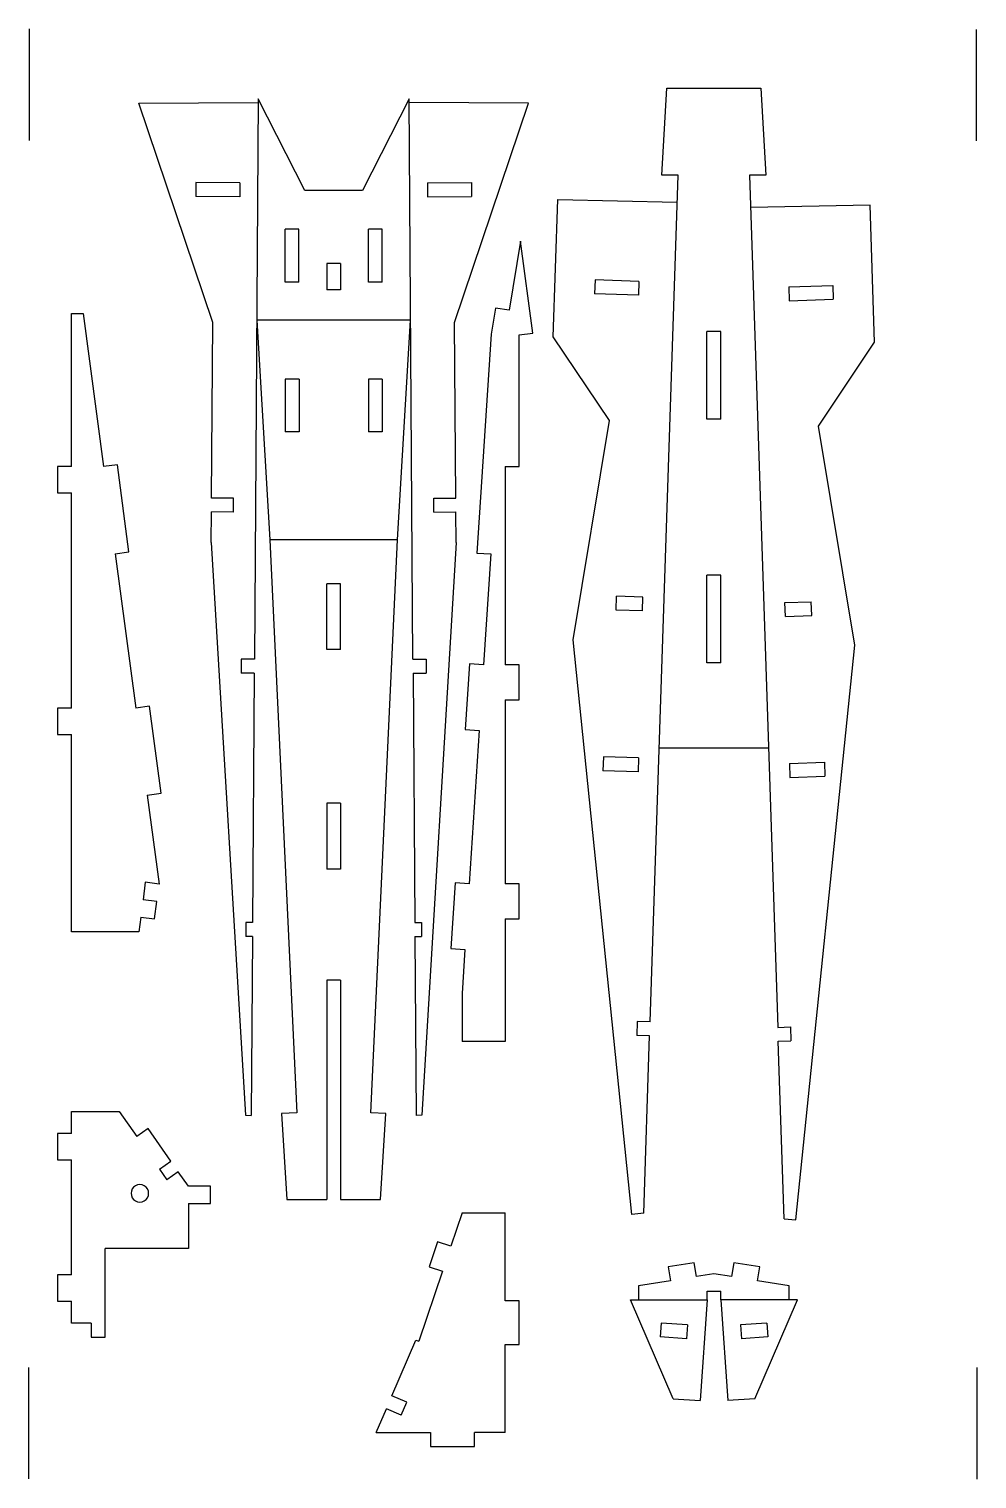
# Model space of a CAD drawing. Extents: x 1 to 217, y 1 to 331.
import ezdxf

# ---------------------------------------------------------------- set-up
doc = ezdxf.new("R2010")
doc.units = 0
doc.layers.get('0').update_dxf_attribs({"linetype": 'CONTINUOUS'})
for name, color, linetype in [('03___PRT_ALL_CURVES', 7, 'CONTINUOUS'), ('06___PRT_ALL_SURFS', 7, 'CONTINUOUS'), ('3_ALL_SYMBOLS', 7, 'CONTINUOUS')]:
    doc.layers.add(name, color=color, linetype=linetype)

msp = doc.modelspace()

# ---------------------------------------------------------------- linework, layer by layer
at = {"color": 7}
for p, q in [((144.800086, 297.6248), (146.000086, 317.449358)), ((146.000086, 317.449358), (167.350084, 317.449358)), ((167.350084, 317.449358), (168.550085, 297.6248)), ((25.673665, 314.054929), (52.873235, 314.184016)), ((42.503132, 264.047772), (25.673665, 314.054929)), ((52.879337, 315.055586), (51.985432, 187.362332)), ((63.460686, 294.14242), (52.879337, 315.055586)), ((87.227856, 315.055586), (76.646507, 294.14242)), ((88.121755, 187.363035), (87.227856, 315.055586)), ((114.433522, 314.05563), (87.233952, 314.184717)), ((97.604058, 264.048474), (114.433522, 314.05563)), ((142.147753, 104.762633), (148.520065, 297.6248)), ((148.520065, 297.6248), (144.800086, 297.6248)), ((164.830102, 297.6248), (171.243721, 103.51258)), ((168.550085, 297.6248), (164.830102, 297.6248)), ((38.682766, 295.971297), (38.660527, 292.796375)), ((48.682521, 295.901294), (38.682766, 295.971297)), ((48.682521, 295.901294), (48.66031, 292.726372)), ((76.646507, 294.14242), (63.460686, 294.14242)), ((91.424661, 295.901996), (101.424418, 295.971998)), ((91.424661, 295.901996), (91.4469, 292.727073)), ((101.424418, 295.971998), (101.446657, 292.797076)), ((48.660296, 292.726372), (38.660541, 292.796375)), ((91.446889, 292.727073), (101.446643, 292.797076)), ((120.096506, 260.827229), (121.128604, 292.064313)), ((121.128604, 292.064313), (148.317221, 291.485582)), ((192.26287, 290.814259), (165.07425, 290.235528)), ((193.294968, 259.577177), (192.26287, 290.814259)), ((58.973596, 273.296926), (58.973596, 285.296926)), ((62.148596, 285.296926), (58.973596, 285.296926)), ((62.148596, 273.296926), (62.148596, 285.296926)), ((77.958637, 273.296926), (77.958637, 285.296926)), ((81.133637, 285.296926), (77.958637, 285.296926)), ((81.133637, 273.296926), (81.133637, 285.296926)), ((112.658581, 282.608764), (110.052412, 266.853458)), ((115.451379, 261.662785), (112.658581, 282.608764)), ((68.466095, 277.526019), (68.466095, 271.526019)), ((71.641095, 277.526019), (68.466095, 277.526019)), ((71.641095, 277.526019), (71.641095, 271.526019)), ((62.148596, 273.296926), (58.973596, 273.296926)), ((71.641095, 271.526019), (68.466095, 271.526019)), ((81.133637, 273.296926), (77.958637, 273.296926)), ((129.624653, 273.781596), (129.519804, 270.608328)), ((139.619197, 273.451369), (129.624653, 273.781596)), ((139.619197, 273.451369), (139.514351, 270.2781)), ((173.77228, 272.201315), (183.766824, 272.531542)), ((173.77228, 272.201315), (173.877125, 269.028046)), ((183.766824, 272.531542), (183.871672, 269.358274)), ((139.514351, 270.2781), (129.519804, 270.608328)), ((173.877125, 269.028046), (183.871672, 269.358274)), ((10.289738, 231.238778), (10.289738, 266.158116)), ((10.289738, 266.158116), (12.956405, 266.158116)), ((12.956405, 266.158116), (17.612317, 231.238778)), ((52.526097, 264.595782), (55.526096, 214.595783)), ((87.596074, 264.595782), (52.526097, 264.595782)), ((84.596074, 214.595783), (87.596074, 264.595782)), ((106.930261, 267.369911), (105.951074, 261.450351)), ((110.052412, 266.853458), (106.930261, 267.369911)), ((42.223442, 224.094508), (42.503132, 264.047772)), ((97.883746, 224.095208), (97.604058, 264.048474)), ((105.951074, 261.450351), (102.683076, 211.557263)), ((112.299276, 261.242505), (115.451379, 261.662785)), ((112.299276, 231.242506), (112.299276, 261.242505)), ((155.087585, 242.043997), (155.087585, 262.043997)), ((158.262585, 262.043997), (155.087585, 262.043997)), ((158.262585, 242.043997), (158.262585, 262.043997)), ((132.897471, 241.715996), (120.096506, 260.827229)), ((180.494003, 240.46594), (193.294968, 259.577177)), ((58.981086, 251.147481), (58.981086, 239.147483)), ((62.156086, 251.147481), (58.981086, 251.147481)), ((62.156086, 251.147481), (62.156086, 239.147483)), ((77.966127, 251.147481), (77.966127, 239.147483)), ((81.141127, 251.147481), (77.966127, 251.147481)), ((81.141127, 251.147481), (81.141127, 239.147483)), ((124.617545, 191.794429), (132.897471, 241.715996)), ((158.262585, 242.043997), (155.087585, 242.043997)), ((62.156086, 239.147483), (58.981086, 239.147483)), ((81.141127, 239.147483), (77.966127, 239.147483)), ((188.773929, 190.544377), (180.494003, 240.46594)), ((7.114738, 231.238778), (7.114738, 225.238778)), ((10.289738, 231.238778), (7.114738, 231.238778)), ((20.764422, 231.659057), (17.612317, 231.238778)), ((23.407696, 211.834499), (20.764422, 231.659057)), ((109.124276, 231.242506), (109.124276, 186.10352)), ((109.124276, 231.242506), (112.299276, 231.242506)), ((7.114738, 225.238778), (10.289738, 225.238778)), ((10.289738, 176.238778), (10.289738, 225.238778)), ((47.223302, 224.059507), (42.223442, 224.094508)), ((47.201077, 220.884583), (47.223316, 224.059507)), ((92.883883, 224.060207), (97.883746, 224.095208)), ((92.906108, 220.885286), (92.883897, 224.060207)), ((42.152491, 213.959082), (42.201217, 220.919585)), ((47.201077, 220.884583), (42.201217, 220.919585)), ((92.906108, 220.885286), (97.905971, 220.920287)), ((97.954699, 213.959781), (97.905971, 220.920287)), ((20.255592, 211.414219), (23.407696, 211.834499)), ((20.255592, 211.414219), (24.94565, 176.238778)), ((42.152491, 213.959082), (49.941844, 83.476756)), ((55.526096, 214.595783), (61.636806, 84.024075)), ((84.596074, 214.595783), (55.526096, 214.595783)), ((78.485365, 84.024075), (84.596074, 214.595783)), ((97.954699, 213.959781), (90.165343, 83.477456)), ((102.683076, 211.557263), (105.856278, 211.349418)), ((105.856278, 211.349418), (104.20267, 186.10352)), ((158.262585, 206.557262), (155.087585, 206.557262)), ((155.087585, 186.55726), (155.087585, 206.557262)), ((158.262585, 186.55726), (158.262585, 206.557262)), ((68.473585, 189.574353), (68.473585, 204.574354)), ((71.648585, 204.574354), (68.473585, 204.574354)), ((71.648585, 189.574353), (71.648585, 204.574354)), ((134.400919, 198.557602), (134.505768, 201.73087)), ((140.502496, 201.532733), (134.505768, 201.73087)), ((140.397648, 198.359466), (140.502496, 201.532733)), ((140.397648, 198.359466), (134.400919, 198.557602)), ((172.888981, 200.28268), (178.885709, 200.480817)), ((172.993829, 197.10941), (172.888981, 200.28268)), ((178.990557, 197.307547), (178.885709, 200.480817)), ((172.993829, 197.10941), (178.990557, 197.307547)), ((138.025403, 60.904701), (124.617545, 191.794429)), ((71.648585, 189.574353), (68.473585, 189.574353)), ((175.36607, 59.654646), (188.773929, 190.544377)), ((48.985492, 187.383333), (48.963253, 184.208412)), ((51.985432, 187.362332), (48.985492, 187.38333)), ((88.121755, 187.363035), (91.121693, 187.384032)), ((91.121693, 187.384035), (91.143932, 184.209111)), ((101.029471, 186.311365), (100.04907, 171.343439)), ((104.20267, 186.10352), (101.029471, 186.311365)), ((112.304274, 186.10352), (109.124276, 186.10352)), ((112.304274, 178.103519), (112.304274, 186.10352)), ((158.262585, 186.55726), (155.087585, 186.55726)), ((51.963207, 184.187411), (48.963264, 184.208409)), ((51.963207, 184.187411), (51.565418, 127.363751)), ((88.14398, 184.188111), (91.143921, 184.209109)), ((88.14398, 184.188111), (88.54177, 127.364453)), ((7.114738, 176.238778), (7.114738, 170.238778)), ((10.289738, 176.238778), (7.114738, 176.238778)), ((28.097755, 176.659057), (24.94565, 176.238778)), ((30.74103, 156.834499), (28.097755, 176.659057)), ((109.124276, 178.103519), (109.124276, 136.210432)), ((109.124276, 178.103519), (112.304274, 178.103519)), ((7.114738, 170.238778), (10.289738, 170.238778)), ((10.289738, 125.238778), (10.289738, 170.238778)), ((100.04907, 171.343439), (103.222273, 171.135593)), ((103.222273, 171.135593), (100.934672, 136.210432)), ((169.142021, 167.121899), (144.20815, 167.121899)), ((131.50644, 165.147024), (131.401591, 161.973757)), ((139.397229, 161.709574), (131.401591, 161.973757)), ((139.502075, 164.882841), (131.50644, 165.147024)), ((139.502075, 164.882841), (139.397229, 161.709574)), ((173.889402, 163.632789), (181.885037, 163.896969)), ((173.889402, 163.632789), (173.994247, 160.459519)), ((181.885037, 163.896969), (181.989885, 160.723701)), ((173.994247, 160.459519), (181.989885, 160.723701)), ((27.588925, 156.414219), (30.74103, 156.834499)), ((27.588925, 156.414219), (30.28974, 136.158117)), ((68.473585, 154.574353), (68.473585, 139.574355)), ((71.648585, 154.574353), (68.473585, 154.574353)), ((71.648585, 154.574353), (71.648585, 139.574355)), ((71.648585, 139.574355), (68.473585, 139.574355)), ((27.141221, 136.567339), (26.625667, 132.600703)), ((30.28974, 136.158117), (27.141221, 136.567339)), ((97.761473, 136.418275), (96.781075, 121.450348)), ((100.934672, 136.210432), (97.761473, 136.418275)), ((112.304274, 136.210432), (109.124276, 136.210432)), ((112.304274, 128.210431), (112.304274, 136.210432)), ((29.774185, 132.191481), (26.625667, 132.600703)), ((29.258633, 128.224844), (29.774185, 132.191481)), ((26.110114, 128.634067), (25.66882, 125.238778)), ((26.110114, 128.634067), (29.258633, 128.224844)), ((50.06544, 127.374252), (50.043201, 124.199331)), ((51.565418, 127.363751), (50.06544, 127.374249)), ((88.54177, 127.364453), (90.041741, 127.374952)), ((90.041741, 127.374955), (90.06398, 124.200031)), ((109.124276, 128.210431), (109.124276, 100.323165)), ((109.124276, 128.210431), (112.304274, 128.210431)), ((25.66882, 125.238778), (10.289738, 125.238778)), ((51.543193, 124.18883), (50.043215, 124.199328)), ((51.543193, 124.18883), (51.258126, 83.467541)), ((88.563995, 124.189532), (90.063969, 124.200031)), ((88.563995, 124.189532), (88.849062, 83.468241)), ((96.781075, 121.450348), (99.954275, 121.242506)), ((99.954275, 121.242506), (99.299274, 111.242506)), ((71.648585, 114.274357), (68.473585, 114.274357)), ((68.473585, 114.274357), (68.473585, 64.274359)), ((71.648585, 114.274357), (71.648585, 64.274359)), ((139.239357, 104.85873), (139.134509, 101.685463)), ((142.147753, 104.762633), (139.239357, 104.85873)), ((171.243721, 103.51258), (174.15212, 103.608674)), ((174.15212, 103.608674), (174.256968, 100.435407)), ((142.042904, 101.589366), (139.134509, 101.685463)), ((140.707731, 61.17947), (142.042904, 101.589366)), ((171.348567, 100.339311), (174.256968, 100.435407)), ((172.683743, 59.929415), (171.348567, 100.339311)), ((10.289738, 84.337011), (21.190311, 84.337011)), ((10.289738, 79.337013), (10.289738, 84.337011)), ((21.190311, 84.337011), (25.19186, 78.622209)), ((49.941844, 83.476756), (51.258126, 83.467555)), ((61.636806, 84.024075), (58.202491, 83.863349)), ((58.202491, 83.863349), (59.380351, 64.274359)), ((81.919676, 83.863349), (78.485365, 84.024075)), ((80.741819, 64.274359), (81.919676, 83.863349)), ((90.165343, 83.477456), (88.849062, 83.468255)), ((10.289738, 79.337013), (7.114738, 79.337013)), ((7.114738, 79.337013), (7.114738, 73.337014)), ((27.792668, 80.443313), (25.19186, 78.622209)), ((32.954855, 73.070946), (27.792668, 80.443313)), ((7.114738, 73.337014), (10.289738, 73.337014)), ((10.289738, 47.158117), (10.289738, 73.337014)), ((30.354047, 71.249839), (32.954855, 73.070946)), ((30.354047, 71.249839), (32.061291, 68.811642)), ((34.662099, 70.632749), (32.061291, 68.811642)), ((36.956405, 67.356141), (34.662099, 70.632749)), ((41.956406, 67.356141), (36.956405, 67.356141)), ((41.956406, 63.35614), (41.956406, 67.356141)), ((27.897002, 65.716136), (27.897002, 65.716136)), ((36.956405, 63.35614), (41.956406, 63.35614)), ((36.956405, 63.35614), (36.956405, 53.163817)), ((59.380351, 64.274359), (68.473585, 64.274359)), ((71.648585, 64.274359), (80.741819, 64.274359)), ((99.299274, 61.242504), (96.744903, 53.661265)), ((109.124276, 41.242505), (109.124276, 61.242504)), ((140.707731, 61.17947), (138.025403, 60.904701)), ((172.683743, 59.929415), (175.36607, 59.654646)), ((36.956405, 53.163817), (17.956405, 53.163817)), ((17.956405, 32.978118), (17.956405, 53.163817)), ((93.731359, 54.67663), (91.815581, 48.990699)), ((96.744903, 53.661265), (93.731359, 54.67663)), ((152.204745, 49.881798), (146.280601, 48.930741)), ((152.708015, 46.746939), (152.204745, 49.881798)), ((161.211283, 49.881798), (160.708015, 46.746939)), ((167.135429, 48.930741), (161.211283, 49.881798)), ((10.289738, 47.158117), (7.114738, 47.158117)), ((7.114738, 47.158117), (7.114738, 41.158118)), ((94.829122, 47.975337), (89.46631, 32.058796)), ((91.815581, 48.990699), (94.829122, 47.975337)), ((146.280601, 48.930741), (146.783871, 45.795881)), ((156.708015, 47.389099), (152.708015, 46.746939)), ((160.708015, 46.746939), (156.708015, 47.389099)), ((166.632159, 45.795881), (167.135429, 48.930741)), ((146.783871, 45.795881), (139.542382, 44.633334)), ((139.542382, 44.633334), (139.542382, 41.458334)), ((155.120515, 41.458334), (155.120515, 43.458333)), ((155.120515, 43.458333), (158.295515, 43.458333)), ((158.295515, 41.458334), (158.295515, 43.458333)), ((173.873648, 44.633334), (166.632159, 45.795881)), ((173.873648, 41.458334), (173.873648, 44.633334)), ((7.114738, 41.158118), (10.289738, 41.158118)), ((10.289738, 36.158119), (10.289738, 41.158118)), ((112.304274, 41.242505), (109.124276, 41.242505)), ((112.304274, 31.242505), (112.304274, 41.242505)), ((147.400171, 18.931422), (137.694701, 41.458334)), ((137.694701, 41.458334), (155.120515, 41.458334)), ((155.120515, 41.458334), (153.555596, 18.511636)), ((158.295515, 41.458334), (159.860434, 18.511636)), ((175.721329, 41.458334), (158.295515, 41.458334)), ((166.015859, 18.931422), (175.721329, 41.458334)), ((14.781405, 36.158119), (10.289738, 36.158119)), ((14.781405, 36.158119), (14.781405, 32.978118)), ((144.684349, 36.156124), (144.468322, 32.988481)), ((150.670446, 35.747884), (144.684349, 36.156124)), ((150.670446, 35.747884), (150.454419, 32.580241)), ((168.731678, 36.156124), (162.745584, 35.747884)), ((162.745584, 35.747884), (162.961611, 32.580241)), ((168.731678, 36.156124), (168.947705, 32.988481)), ((14.781405, 32.978118), (17.956405, 32.978118)), ((83.313202, 19.569664), (88.785299, 32.288251)), ((109.124276, 31.242505), (112.304274, 31.242505)), ((109.124276, 11.242514), (109.124276, 31.242505)), ((150.454419, 32.580241), (144.468322, 32.988481)), ((168.947705, 32.988481), (162.961611, 32.580241)), ((79.73049, 11.242514), (82.058386, 16.653149)), ((85.434661, 15.200526), (82.058386, 16.653149)), ((86.689475, 18.117044), (83.313202, 19.569664)), ((85.434661, 15.200526), (86.689475, 18.117044)), ((147.400171, 18.931422), (153.555596, 18.511636)), ((166.015859, 18.931422), (159.860434, 18.511636)), ((79.73049, 11.242514), (92.124273, 11.242514)), ((92.124273, 11.242514), (92.124273, 8.062519)), ((109.124276, 11.242514), (102.124273, 11.242514)), ((102.124273, 8.062519), (102.124273, 11.242514)), ((92.124273, 8.062519), (102.124273, 8.062519))]:
    msp.add_line(p, q, dxfattribs=at)
for points in [[(24.897002, 67.448187), (24.2782, 67.090921), (23.897002, 66.430667), (23.897002, 65.716136)], [(26.897002, 67.448187), (26.2782, 67.805452), (25.515805, 67.805452), (24.897002, 67.448187)], [(27.897002, 65.716136), (27.897002, 66.430667), (27.515804, 67.090921), (26.897002, 67.448187)], [(23.897002, 65.716136), (23.897002, 65.001605), (24.2782, 64.341351), (24.897002, 63.984085)], [(24.897002, 63.984085), (25.515805, 63.62682), (26.2782, 63.62682), (26.897002, 63.984085)], [(26.897002, 63.984085), (27.515804, 64.341351), (27.897002, 65.001605), (27.897002, 65.716136)]]:
    msp.add_open_spline(points, degree=3, dxfattribs=at)
at = {"layer": '03___PRT_ALL_CURVES', "color": 4}
msp.add_line((70.053595, 294.321735), (70.053595, 294.063837), dxfattribs=at)
at = {"layer": '06___PRT_ALL_SURFS', "color": 7}
for p, q in [((99.299274, 111.242506), (99.299274, 100.323165)), ((109.124276, 100.323165), (99.299274, 100.323165)), ((99.299274, 61.242504), (109.124276, 61.242504)), ((88.785299, 32.288251), (89.46631, 32.058796))]:
    msp.add_line(p, q, dxfattribs=at)
at = {"layer": '3_ALL_SYMBOLS', "color": 1}
for p, q in [((0.722889, 305.552798), (0.722889, 330.930785)), ((216.535001, 305.463667), (216.535001, 330.841654)), ((0.635, 0.663659), (0.635, 26.041657)), ((216.638997, 0.635013), (216.638997, 26.013))]:
    msp.add_line(p, q, dxfattribs=at)

doc.saveas('drawing.dxf')
